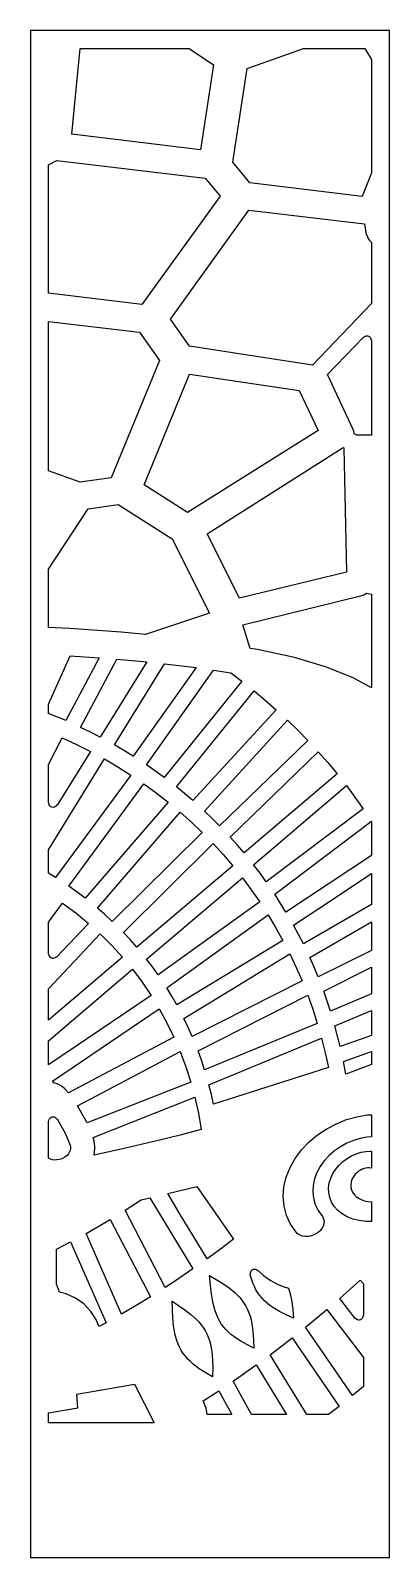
# Model space of a CAD drawing. Extents: x 0 to 400, y 0 to 1700.
import ezdxf

# ---------------------------------------------------------------- set-up
doc = ezdxf.new("R2010")
doc.units = 0
doc.layers.add('CUT', color=1, linetype='CONTINUOUS')
doc.layers.add('OUTLINE', color=7, linetype='CONTINUOUS')

msp = doc.modelspace()

# ---------------------------------------------------------------- linework, layer by layer
at = {"layer": 'CUT'}
for points in [[(46.09, 1584.55), (55.47, 1680), (176.79, 1680), (203.98, 1661.98), (189.59, 1567.04)], [(304.13, 1680), (372.55, 1680), (380, 1667.83), (380, 1541.73), (369.43, 1515.19), (244.56, 1530.32), (225.51, 1553.51), (241.25, 1657.84)], [(123.97, 1395.09), (20, 1407.61), (20, 1550.52), (29.42, 1555.32), (194.79, 1535.76), (211.33, 1515.72)], [(314.17, 1327.55), (177.21, 1348.66), (155.81, 1378.81), (243.11, 1500.02), (371.98, 1484.9), (374.09, 1472.69), (374.49, 1472.63), (374.66, 1472.49), (375.79, 1469.03), (377.61, 1466.23), (380, 1464.1), (380, 1396.22)], [(55.46, 1197.35), (20, 1209.72), (20, 1376.17), (121.35, 1364.36), (143.88, 1332.79), (89.71, 1201.87)], [(380, 1249.54), (363.58, 1249.43), (360.59, 1251.09), (360.25, 1253.94), (359.63, 1255.79), (331.01, 1316.87), (371, 1358.73), (371.4, 1358.56), (371.63, 1358.6), (372.48, 1359.29), (373.24, 1359.71), (374.07, 1359.98), (374.93, 1360.08), (375.8, 1360.01), (376.64, 1359.76), (377.41, 1359.36), (378.09, 1358.81), (378.64, 1358.14), (379.06, 1357.38), (379.31, 1356.54), (379.45, 1355.43), (379.59, 1355.24), (380, 1355.08)], [(320.37, 1254.72), (174.92, 1163.3), (126.52, 1194.34), (177.24, 1317.52), (299.44, 1299.15)], [(349.03, 1235.59), (352.23, 1097.01), (232.82, 1068.05), (196.81, 1139.77), (348.56, 1235.85)], [(97.8, 1172.14), (157.75, 1133.99), (199.47, 1051.32), (128.3, 1027.62), (101.08, 1030.28), (43.33, 1034.38), (20, 1035.47), (20, 1100.15), (64.15, 1167.57)], [(244.63, 1012.12), (236.68, 1038.16), (369.18, 1070.89), (371.36, 1071.78), (374.28, 1073.44), (380, 1072.44), (380, 968.1), (360.18, 978.94), (329.95, 991.38), (294.27, 1001.89), (252.94, 1010.74)], [(76.54, 1001.54), (39.22, 931.66), (20, 939.59), (20, 950.02), (44.23, 1003.71)], [(129.77, 997), (77.79, 913.16), (66.81, 918.79), (55.66, 924.21), (96.12, 1000.16)], [(149.36, 995.1), (184.54, 990.71), (114.34, 892.06), (103.96, 898.44), (93.4, 904.6)], [(129.07, 882.45), (203.99, 988.03), (223.24, 984.91), (235.58, 975.65), (148.75, 868.5), (142.27, 873.24)], [(249.08, 964.98), (261.61, 954.53), (273.83, 943.8), (180.89, 842.61), (162.54, 857.9)], [(309.19, 909.4), (210.65, 814.51), (202.27, 822.88), (193.69, 831.06), (286.34, 932.23), (297.92, 920.95)], [(20.41, 839.96), (20, 840.12), (20, 882.78), (35.15, 912.64), (51.07, 905.29), (66.66, 897.47), (29.57, 837.4), (29.13, 837.48), (28.92, 837.39), (27.9, 836.21), (27.18, 835.7), (26.39, 835.34), (25.1, 835.12), (23.79, 835.29), (22.61, 835.82), (21.63, 836.69), (20.94, 837.81), (20.69, 838.65), (20.55, 839.77)], [(27.93, 757.13), (20, 761.96), (20, 787.75), (82.34, 888.97), (97.22, 880.26), (111.73, 871.12)], [(341.53, 872.62), (237.92, 784.37), (230.28, 793.31), (222.42, 802.09), (320.67, 896.99), (331.26, 884.92)], [(153.37, 840.9), (60.95, 734.11), (51.97, 740.86), (42.77, 747.39), (126.27, 861.27), (140.01, 851.28)], [(262.63, 752.33), (255.74, 761.81), (248.62, 771.13), (351.95, 859.43), (361.53, 846.64), (370.77, 833.63)], [(191.33, 807.08), (91.14, 708.18), (82.97, 715.73), (74.57, 723.06), (166.69, 829.8), (179.22, 818.63)], [(272.22, 738.33), (380, 819.65), (380, 781.51), (284.68, 718.53), (276.47, 731.79)], [(225.41, 769.97), (118.32, 679.56), (111.01, 687.85), (103.46, 695.93), (203.35, 794.84), (214.6, 782.57)], [(142.31, 648.49), (135.92, 657.44), (129.26, 666.2), (236.07, 756.66), (245.98, 743.41), (255.42, 729.85)], [(293.14, 703.84), (321.41, 722.6), (380, 761.45), (380, 726.93), (304.02, 683.14), (298.7, 693.55)], [(20.41, 671.82), (20, 671.98), (20, 707.49), (35.79, 728.51), (50.48, 717.57), (64.57, 706), (29.05, 668.39), (28.64, 668.55), (28.42, 668.51), (27.18, 667.55), (25.95, 667.09), (25.09, 666.98), (24.65, 667), (23.37, 667.29), (22.25, 667.95), (21.36, 668.91), (20.79, 670.09), (20.55, 671.63)], [(281.2, 687.02), (162.99, 615.21), (157.54, 624.75), (151.81, 634.13), (264.66, 715.59), (273.17, 701.44)], [(316.06, 657.12), (311.31, 667.82), (380, 707.58), (380, 675.86), (320.57, 646.3)], [(20, 598.14), (20, 633.18), (77.52, 694.28), (90.34, 681.53), (102.48, 668.22)], [(180.22, 579.96), (175.74, 590.03), (170.99, 599.95), (288.97, 671.92), (296.03, 656.98), (302.62, 641.81)], [(113.52, 654.89), (124.29, 640.55), (134.35, 625.71), (20, 548.31), (20, 575.18)], [(330.61, 619.35), (326.69, 630.42), (380, 657.07), (380, 627.49), (334.3, 608.17)], [(193.91, 543.01), (190.43, 553.53), (186.67, 563.92), (308.88, 625.96), (314.47, 610.34), (319.56, 594.52)], [(24.68, 530.37), (143.34, 610.99), (151.95, 595.27), (159.8, 579.14), (42.39, 517.2), (38.38, 521.86), (34.24, 525.02), (29.57, 527.33), (25.83, 528.34)], [(380, 609.14), (380, 581.15), (345.16, 568.92), (339.21, 591.81)], [(331.95, 545.5), (203.98, 504.63), (201.52, 515.52), (198.78, 526.31), (324.28, 578.05), (328.37, 561.86)], [(52.48, 502.75), (119.97, 538.51), (166.63, 563.24), (172.96, 546.37), (178.52, 529.18), (63.03, 483.79)], [(380, 563.14), (380, 548.94), (351.5, 538.23), (348.85, 552.14)], [(143.84, 464.59), (105.85, 455.77), (70.8, 448.07), (71.47, 452.07), (71.68, 454.94), (71.65, 457.94), (71.37, 460.9), (70.95, 463.3), (69.79, 467.54), (183.12, 512.34), (187.11, 494.57), (190.3, 476.56), (166.85, 470.29)], [(29.22, 488.19), (29.66, 488.25), (38.9, 471.79), (44.21, 458.94), (44.58, 457.53), (44.67, 455.32), (44.21, 453.05), (43.6, 451.55), (42.26, 449.4), (41.1, 448.05), (38.25, 445.7), (35.74, 444.29), (33.94, 443.56), (32.08, 443.01), (29.23, 442.54), (26.41, 442.5), (24.61, 442.73), (22.09, 443.43), (20, 444.47), (20, 485.72), (20.41, 485.88), (20.55, 486.07), (20.79, 487.59), (21.11, 488.38), (21.59, 489.09), (22.53, 489.96), (23.68, 490.52), (24.95, 490.72), (25.8, 490.65), (26.62, 490.41), (27.73, 489.77), (28.34, 489.18), (29.01, 488.28)], [(359.79, 464.19), (352.48, 461.14), (345.45, 457.3), (338.82, 452.73), (332.75, 447.48), (327.36, 441.64), (322.77, 435.28), (319.1, 428.52), (316.44, 421.46), (314.87, 414.25), (314.46, 407), (315.23, 399.84), (317.2, 392.93), (320.39, 386.39), (325.42, 379.44), (326.57, 377.13), (327.1, 374.59), (326.99, 371.93), (326.57, 370.12), (325.42, 367.47), (324.33, 365.76), (323.01, 364.15), (320.62, 361.97), (317.85, 360.13), (315.83, 359.14), (313.72, 358.36), (311.56, 357.79), (309.37, 357.45), (306.14, 357.38), (303.07, 357.83), (301.17, 358.43), (299.43, 359.24), (297.18, 360.83), (295.97, 362.12), (289.85, 370.94), (285.31, 380.73), (282.55, 391.08), (281.59, 401.79), (282.43, 412.67), (284.99, 423.5), (289.21, 434.09), (294.95, 444.24), (302.08, 453.78), (310.44, 462.56), (319.85, 470.42), (330.09, 477.26), (340.97, 482.96), (352.27, 487.46), (363.78, 490.71), (375.28, 492.69), (380, 492.98), (380, 468.26), (374.66, 467.83), (367.23, 466.42)], [(377.31, 433.73), (375.57, 433.71), (373.68, 433.47), (371.69, 432.98), (369.63, 432.24), (367.55, 431.23), (365.51, 429.94), (363.55, 428.39), (361.75, 426.58), (360.15, 424.53), (358.82, 422.28), (357.8, 419.85), (357.15, 417.28), (356.9, 414.63), (357.1, 411.95), (357.77, 409.29), (358.94, 406.71), (360.6, 404.28), (362.76, 402.06), (365.4, 400.09), (368.5, 398.45), (372.01, 397.19), (375.89, 396.34), (380, 395.97), (380, 374.19), (373.87, 374.16), (366.34, 375.02), (359.33, 376.73), (352.94, 379.23), (347.29, 382.45), (342.45, 386.31), (338.49, 390.71), (335.47, 395.54), (333.39, 400.7), (332.28, 406.08), (332.12, 411.57), (332.87, 417.05), (334.48, 422.41), (336.9, 427.55), (340.03, 432.39), (343.79, 436.84), (348.08, 440.82), (352.79, 444.28), (357.81, 447.16), (363.01, 449.44), (368.29, 451.1), (373.54, 452.12), (378.64, 452.52), (380, 452.46), (380, 433.29)], [(196.8, 332.44), (165.8, 383.66), (152.84, 405.08), (185.31, 413.11), (226.31, 354.44), (211.67, 343.33)], [(160.5, 307.4), (150.12, 300.63), (105.36, 386.67), (123.15, 398.19), (132.89, 400.45), (180.96, 321.25)], [(88.65, 376.34), (133.6, 290.19), (117.65, 280.49), (101.5, 271.04), (61.94, 360.78), (75.37, 368.46)], [(29, 304.1), (29, 343.1), (44.61, 351.27), (84.34, 261.39), (76.29, 257.01), (73.38, 264.33), (67.22, 273.95), (59.36, 282.22), (50.07, 288.85), (39.69, 293.61), (32.17, 295.44)], [(247.86, 251.59), (248.54, 242.39), (248.86, 232.95), (241, 236.92), (233.47, 241.17), (226.5, 245.85), (223.29, 248.39), (220.28, 251.08), (217.49, 253.93), (214.93, 256.95), (212.61, 260.14), (210.53, 263.49), (208.68, 267.02), (207.07, 270.7), (205.67, 274.54), (204.47, 278.53), (203.46, 282.64), (202.62, 286.88), (201.33, 295.64), (199.57, 313.79), (214.29, 304.9), (221.2, 300.18), (227.54, 295.06), (230.44, 292.32), (233.14, 289.43), (235.62, 286.38), (237.88, 283.17), (239.9, 279.79), (241.7, 276.24), (243.25, 272.51), (244.58, 268.62), (245.69, 264.57), (246.59, 260.37)], [(252.11, 320.25), (252.96, 319.55), (253.18, 319.51), (253.59, 319.67), (255.24, 317.93), (259.55, 314.09), (263.84, 310.84), (267.68, 308.32), (272.99, 305.37), (276.82, 303.58), (281.43, 301.77), (287.45, 299.92), (289.36, 293.46), (291.06, 284.86), (292.21, 275.84), (293.02, 266.56), (284.98, 270.08), (277.26, 273.9), (270.08, 278.16), (266.74, 280.51), (263.61, 283.01), (260.68, 285.69), (257.98, 288.53), (255.5, 291.56), (253.25, 294.76), (251.23, 298.14), (249.43, 301.69), (247.84, 305.4), (246.44, 309.27), (245.23, 313.28), (244.84, 314.92), (245.04, 315.01), (245.29, 315.39), (245.17, 316.91), (245.42, 318.17), (246.02, 319.29), (246.93, 320.2), (248.05, 320.81), (248.87, 321.02), (249.72, 321.07), (250.97, 320.83)], [(362.3, 266.18), (361.85, 266.23), (361.65, 266.12), (344.7, 288.46), (367.5, 308.88), (371, 304.73), (371, 269.27), (370.59, 269.11), (370.45, 268.92), (370.21, 267.38), (369.63, 266.19), (368.75, 265.23), (367.61, 264.58), (366.33, 264.28), (365.45, 264.31), (364.6, 264.5), (363.44, 265.1)], [(196.39, 249), (197.99, 245.31), (199.36, 241.46), (200.49, 237.46), (201.38, 233.3), (202.07, 229), (202.87, 220.03), (203.08, 210.68), (202.9, 201.1), (195.24, 205.51), (187.93, 210.19), (181.19, 215.28), (178.11, 218.02), (175.24, 220.9), (172.6, 223.93), (170.2, 227.11), (168.04, 230.46), (166.13, 233.96), (164.47, 237.62), (163.04, 241.43), (161.85, 245.39), (160.86, 249.49), (160.07, 253.71), (159.44, 258.04), (158.61, 266.97), (157.81, 285.44), (172.07, 275.7), (178.74, 270.58), (184.81, 265.08), (187.57, 262.16), (190.12, 259.1), (192.45, 255.89), (194.54, 252.52)], [(371, 222.62), (371, 190.42), (358.65, 180.16), (306.57, 256.43), (330.32, 276.07)], [(343.88, 168.2), (332.21, 159), (307.73, 159), (266.92, 225.72), (291.6, 244.54)], [(285.34, 159), (246.18, 159), (225.8, 196.4), (251.38, 214.35)], [(137.88, 150), (20, 150), (20, 161.07), (52.64, 166.75), (51.6, 181.97), (115.71, 193.01)], [(224.24, 159), (196.89, 159), (195.68, 166.07), (192.44, 174.36), (209.72, 185.59)]]:
    msp.add_lwpolyline(points, close=True, dxfattribs=at)
at = {"layer": 'OUTLINE'}
msp.add_lwpolyline([(0, 0), (400, 0), (400, 1700), (0, 1700)], close=True, dxfattribs=at)

doc.saveas('drawing.dxf')
